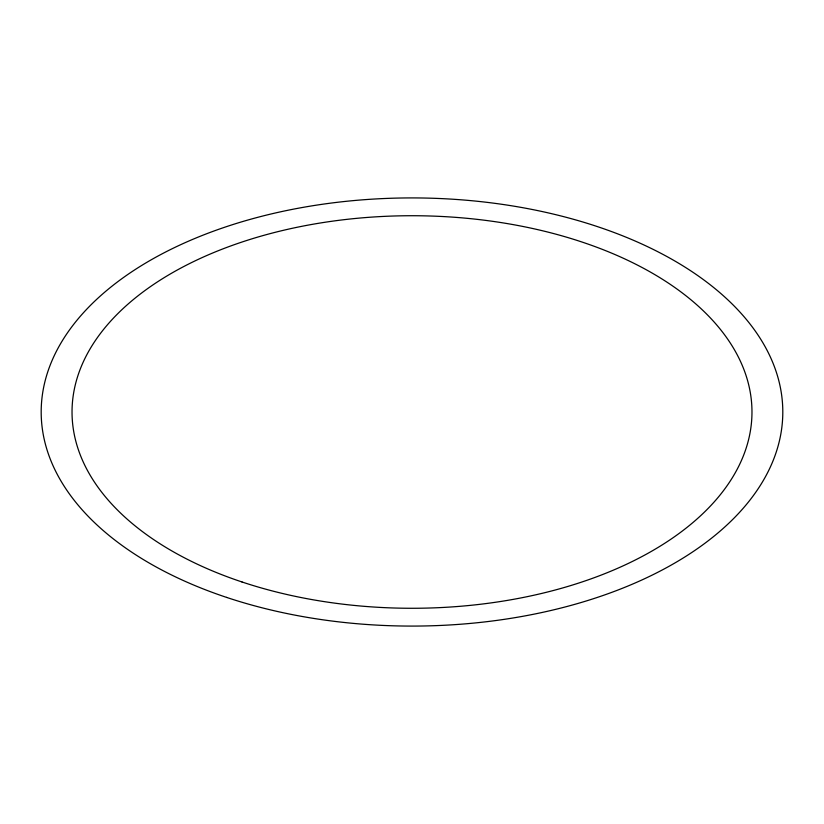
<?xml version="1.0" encoding="UTF-8"?>
<svg xmlns="http://www.w3.org/2000/svg" width="824" height="824" viewBox="0 0 824 824"><rect width="100%" height="100%" fill="white"/><g stroke="black" fill="none" stroke-linecap="round" stroke-linejoin="round"><path stroke-width="1.24" d="M226.6 597.4A370.8 214.075 0 0 0 782.8 412A370.8 214.075 0 0 0 226.6 226.6A370.8 214.075 0 0 0 226.6 597.4M242.019 581.981A339.972 196.277 0 0 0 751.972 412A339.972 196.277 0 0 0 242.019 242.019A339.972 196.277 0 0 0 242.019 581.981"/></g></svg>
